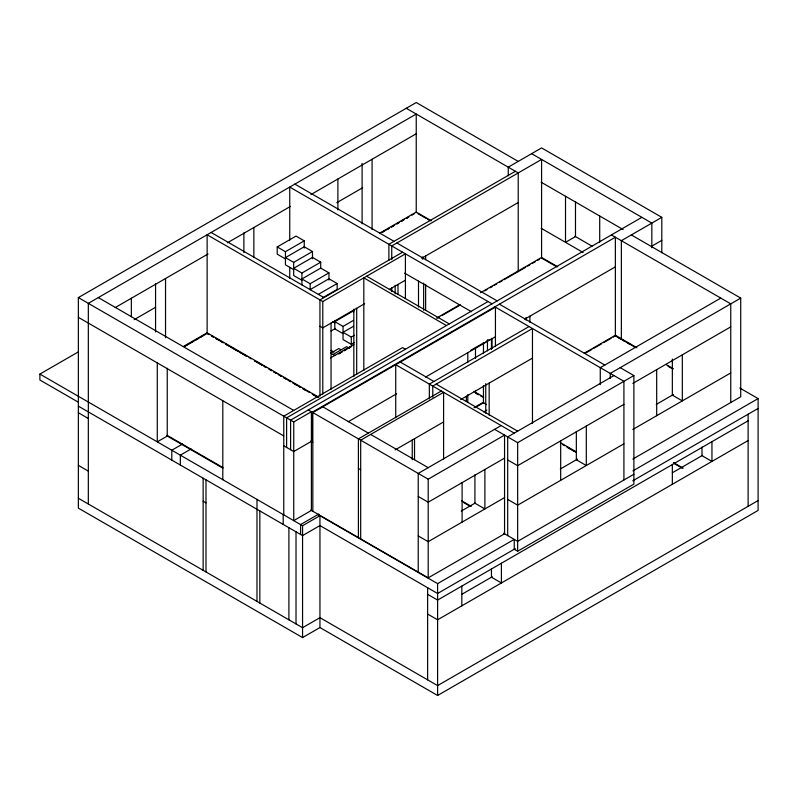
<?xml version="1.0" encoding="UTF-8"?>
<svg xmlns="http://www.w3.org/2000/svg" width="798" height="798" viewBox="0 0 798 798"><rect width="100%" height="100%" fill="white"/><g stroke="black" fill="none" stroke-linecap="round" stroke-linejoin="round"><path stroke-width="1.2" d="M78.364 402.212L39.9 380.008L39.9 374.082L302.562 525.732L319.948 515.698L319.948 627.547L302.562 637.572L78.364 508.136L78.364 297.594L416.237 102.523L518.221 161.405M115.221 307.569L208.059 253.964M227.47 242.762L290.482 206.383M310.951 194.562L416.237 133.775M39.9 374.082L78.453 351.828M134.134 319.679L155.55 307.31M336.806 202.662L362.681 187.73M285.445 258.931L277.215 254.173L277.215 246.941L296.018 236.088L304.247 240.836L304.247 248.078M277.215 246.941L285.445 251.689L304.247 240.836M312.477 251.51L304.247 246.762L285.445 257.614L293.674 262.362L312.477 251.51L312.477 258.751M320.716 262.183L312.477 257.435L293.674 268.288L301.913 273.046L320.716 262.183L320.716 268.218M183.42 346.482L207.131 332.796L318.851 397.294M379.718 233.156L416.237 212.069L431.319 220.777M185.575 345.833L188.807 343.968M190.961 342.721L193.126 341.474M195.281 340.237L198.512 338.362M200.667 337.125L202.822 335.878M381.863 232.507L385.085 230.642M387.239 229.405L389.384 228.168M391.529 226.921L394.761 225.066M396.905 223.819L399.05 222.582M401.204 221.345L404.426 219.48M406.571 218.243L408.716 217.006M411.938 215.141L414.092 213.904M184.188 346.701L194.562 340.706M194.961 340.477L207.041 333.504M381.773 232.627L383.928 231.38M386.082 230.143L389.314 228.278M391.469 227.031L393.614 225.784M396.845 223.919L399 222.682M401.155 221.435L403.309 220.188M406.541 218.323L408.696 217.086M328.946 272.866L320.716 268.108L301.913 278.961L310.143 283.719L328.946 272.866L328.946 280.098M310.143 289.634L328.946 278.781L337.155 283.519L337.155 289.554M515.378 171.281L388.885 244.308L388.885 260.348M318.352 294.372L337.155 283.519M322.532 297.883L337.155 289.445M402.561 252.198L319.948 299.898L319.948 396.137M207.131 333.394L209.276 334.631L207.131 333.454L207.131 234.772L322.791 301.544L405.414 253.844L405.414 298.562M421.753 258.233L518.221 202.532M364.636 303.699L322.791 327.858L319.948 326.212M389.314 289.455L405.414 280.168M353.614 310.791L334.811 321.644L343.05 326.402L353.494 320.367M331.02 331.01L335.489 328.427M353.494 326.292L343.05 332.317L351.28 337.075L354.412 335.26M330.532 353.305L338.801 348.526L340.756 349.644M333.155 354.442L346.611 346.681L349.534 348.367M343.05 326.402L343.05 339.559L351.28 344.307L354.412 342.502M330.532 357.933L353.833 344.487M338.751 353.783L341.983 351.918M344.138 350.671L351.679 346.322L348.447 348.247M182.592 444.007L171.799 450.232L171.799 460.107M338.751 353.843L341.983 351.978M344.138 350.741L346.292 349.494M191.121 448.955L180.348 455.169L180.348 465.035M436.526 318.123L460.117 304.507M480.486 292.746L541.583 257.465L557.762 266.801M437.603 318.093L439.748 316.856M441.893 315.619L459.04 305.714M484.765 290.861L486.999 289.634M490.132 287.769L492.386 286.532M494.421 285.295L496.695 284.048M499.777 282.193L502.072 280.936M504.067 279.719L525.663 267.32M527.648 266.103L529.902 264.866M531.937 263.629L535.219 261.804M537.293 260.537L539.438 259.3M488.027 301.544L286.612 417.833L286.612 447.439M641.861 217.335L290.602 420.137L290.602 449.743M293.734 421.942L311.4 411.748L311.4 510.431L293.734 520.635L293.734 421.942L78.364 297.594M661.811 252.806L661.811 217.335L621.353 240.687L621.353 339.379M311.4 441.354L293.734 451.548L283.759 445.793M470.82 350.292L479.827 345.095M480.536 344.686L484.127 342.621M485.922 341.574L489.493 339.519M524.755 319.16L615.368 266.841M651.836 246.113L661.811 240.358M348.267 421.713L396.606 393.803M425.613 377.055L495.438 336.746M529.054 326.542L429.344 384.117L429.344 398.92M441.304 391.02L358.402 438.88L358.402 537.573M460.636 399.599L532.466 358.122M395.14 449.912L443.588 421.942M474.032 407.648L483.718 402.062M475.109 407.628L483.718 402.651M584.236 353.245L615.368 335.26L636.884 347.689M483.678 411.958L486.88 410.102M585.313 353.215L591.867 349.494M593.902 348.257L601.483 343.938M603.557 342.671L611.078 338.332M613.233 337.155L615.368 335.858L615.368 237.235L312.247 412.237L312.247 441.843M318.861 514.022L300.567 524.575L300.567 534.451M319.948 525.563L302.562 535.598L78.364 406.152M720.784 298.093L600.276 367.669L600.276 384.636M501.134 425.563L418.232 473.423L418.232 572.116M632.834 459.069L740.724 396.776L740.724 298.093L610.241 373.424L610.241 378.352M308.267 409.933L428.197 479.179L504.555 435.1L504.555 533.792L428.197 577.872L310.751 510.062M613.951 375.559L507.688 436.915L507.688 535.598M494.58 429.344L517.653 442.671L633.891 375.559L633.891 484.117L517.653 551.228L514.241 549.253L514.241 539.378L437.603 583.627L317.953 514.55M632.834 383.409L730.749 326.871M504.555 458.132L428.197 502.211L418.232 496.456M623.916 404.347L517.653 465.693L507.688 459.937M461.244 511.089L475.219 503.019M656.225 404.446L673.442 394.501M504.555 497.603L428.197 541.682L418.232 535.927M560.276 469.044L577.453 459.129M632.834 429.464L730.749 372.925M319.948 617.672L302.562 627.707L78.364 498.261M623.916 443.818L517.653 505.174L507.688 499.408M632.924 470.86L758.1 398.591L758.1 510.431L437.603 695.477L320.048 627.607M633.891 474.251L517.653 541.353L503.648 533.273M515.299 548.635L437.603 593.493L319.858 525.513M632.764 480.825L758.1 408.456M748.125 420.795L437.603 600.076L427.628 594.32M462.132 594.131L492.326 576.705M672.385 472.745L702.579 455.319M748.125 440.536L437.603 619.817L427.628 614.051M758.1 500.565L437.603 685.602L319.858 617.622M661.811 217.335L541.583 147.919L508.256 167.171L508.256 175.799M531.618 153.675L651.836 223.091L651.836 247.759M541.154 182.213L623.108 229.535M631.328 234.931L740.724 298.093M406.262 108.289L518.221 172.927L518.221 271.609M611.388 234.931L730.749 303.848L730.749 402.541M574.859 236.218L592.036 246.133M541.154 228.268L583.139 252.507M542.351 258.562L556.685 266.771M739.776 388.008L758.1 398.591M418.072 213.794L421.623 215.769M422.371 216.268L425.933 218.263M427.738 219.37L430.242 220.747M665.921 364.447L673.452 368.796M615.368 335.858L631.507 345.175M633.652 346.412L635.807 347.659M668.076 366.282L671.298 368.147M618.36 337.654L620.355 338.801M622.43 339.998L624.575 341.235M627.787 343.09L629.931 344.327M632.076 345.564L634.22 346.811M620.216 367.669L633.891 375.559M294.871 184.109L394.013 241.345M396.865 242.991L497.144 300.886M499.418 304.178L604.834 365.035M492.017 303.848L289.744 187.071L289.744 240.118M494.86 306.811L623.916 381.314L623.916 480.007M404.586 273.116L471.528 311.759M366.661 276.218L449.284 323.918M446.431 325.564L363.818 277.864L363.818 370.382M673.492 462.571L683.198 468.177M673.492 463.169L682.12 468.147M293.674 269.604L285.445 264.846L285.445 251.689M301.913 280.278L293.674 275.529L293.674 262.362M211.121 232.467L323.928 297.594M405.414 349.245L402.561 347.599L283.759 416.187L283.759 514.88M474.082 391.519L483.738 397.095M476.226 393.354L478.371 394.591M480.516 395.828L482.66 397.075M478.591 394.781L475.488 392.995L475.488 390.531M560.346 442.641L576.425 451.927M562.49 444.476L564.635 445.713M566.78 446.95L569.991 448.805M572.136 450.042L574.281 451.279M568.006 447.728L575.538 452.067M486.461 404.596L483.468 402.86L483.468 385.594M332.756 321.774L334.811 322.961M400.287 362.073L433.903 381.484M436.177 384.117L517.653 431.149M343.05 333.634L334.811 328.886L334.811 320.547M514.241 433.124L395.728 364.706L395.728 417.753M331.03 350.412L333.943 352.098M330.482 353.025L334.761 355.499M223.241 342.691L215.719 338.352L218.951 340.277M225.395 343.928L246.871 356.337L240.437 352.686M249.026 357.574L251.171 358.821M261.914 365.015L254.392 360.676L261.924 365.095M264.058 366.262L266.213 367.499M268.357 368.746L271.579 370.601M273.734 371.838L275.879 373.085M278.023 374.322L281.245 376.187M283.4 377.424L290.921 381.763L288.786 380.596M293.066 383.01L300.587 387.349L298.452 386.182M302.731 388.586L309.175 392.307M312.407 394.172L317.774 397.274M221.096 341.524L223.241 342.761M225.395 343.998L228.617 345.863M230.762 347.1L238.283 351.449M264.078 366.332L266.223 367.569M269.445 369.434L271.599 370.671M273.744 371.918L275.889 373.155M279.12 375.02L281.265 376.257M283.41 377.494L286.632 379.359M293.085 383.08L296.307 384.945M302.751 388.666L305.973 390.521M312.427 394.242L315.649 396.107M322.791 406.81L368.377 433.124M370.651 434.441L428.197 467.668M461.703 500.825L471.289 506.361M463.838 502.65L470.281 506.441M98.304 297.594L293.734 410.431M310.751 440.975L312.826 442.172M358.402 468.496L360.686 469.803M78.364 317.335L283.759 435.927M167.051 435.319L222.911 467.568M167.051 435.917L222.911 468.167M78.364 412.736L88.329 418.491M203.141 501.224L205.994 502.87M78.364 465.364L88.329 471.129M748.125 414.212L748.125 506.321M711.946 441.683L711.946 461.424L701.981 455.668L701.981 447.03M682.32 354.841L682.32 400.895L672.345 395.13L672.345 359.04M672.345 464.546L672.345 484.286M656.684 369.644L656.684 415.698M599.707 216.019L599.707 242.153M586.311 426.052L586.311 465.533L576.346 459.778L576.346 431.399M575.488 201.724L575.488 236.577L565.513 242.333L565.513 196.278M560.675 440.855L560.675 480.336M541.583 258.123L541.583 159.44L391.738 245.954L391.738 259.52M532.466 423.509L532.466 328.517L432.755 386.082L432.755 397.185M529.902 316.188L529.902 322.352M525.922 317.584L525.922 320.048M517.653 442.671L517.653 551.228M501.413 563.228L501.413 582.969L491.448 577.213L491.448 568.575M495.438 346.611L495.438 307.14L312.826 412.566L312.826 511.259M492.017 348.586L492.017 338.721L491.448 338.392L491.448 349.494M489.164 383.13L489.164 415.199M487.458 339.788L487.458 350.891M485.753 383.619L485.753 413.224M484.895 469.473L484.895 508.954L474.92 503.199L474.92 474.82M483.468 342.422L483.468 353.524M475.488 347.349L475.488 358.452M467.798 352.696L467.798 362.571M467.798 394.641L467.798 402.042M466.371 396.287L466.371 401.214M462.102 482.64L462.102 522.111M461.823 586.091L461.823 605.832M443.588 458.95L443.588 392.337L360.686 440.197L360.686 538.889M437.603 583.627L437.603 695.477M428.197 479.179L428.197 577.872M427.628 587.737L427.628 679.846M425.633 255.988L425.633 259.689M425.633 284.357L425.633 310.262M423.638 283.12L423.638 310.262M422.79 256.806L422.79 259.27M418.511 281.145L418.511 307.06M416.237 212.727L416.237 114.044L88.329 303.35L88.329 504.017M414.531 438.72L414.531 459.688M412.247 439.868L412.247 459.608M398.002 284.437L398.002 294.253M395.15 285.245L395.15 293.834M391.738 287.898L391.738 291.599M372.077 159.271L372.077 229.585M362.102 163.381L362.102 223.829M356.696 308.287L356.696 374.531M353.843 309.095L353.843 376.566M353.614 309.694L353.614 312.108M351.28 337.075L351.28 344.307M337.893 179.011L337.893 209.854M331.05 323.09L331.05 389.334M322.791 301.544L322.791 394.102M310.143 283.719L310.143 289.744M302.562 525.732L302.562 637.572M301.913 273.046L301.913 284.996M296.018 531.817L296.018 623.926M289.744 267.25L289.744 278.352M288.896 527.707L288.896 619.817M283.19 514.55L283.19 524.416M259.829 510.929L259.829 603.039M256.986 499.418L256.986 601.393M253.854 227.53L253.854 257.136M243.879 232.876L243.879 252.617M222.802 400.726L222.802 479.678M205.994 479.837L205.994 571.947M203.141 478.192L203.141 570.301M167.241 368.237L167.241 436.087L157.276 441.843L157.276 362.9M165.535 278.522L165.535 337.734M155.56 283.869L155.56 331.978M131.351 298.252L131.351 316.756M213.575 337.115L211.43 335.868L213.575 337.175"/></g></svg>
